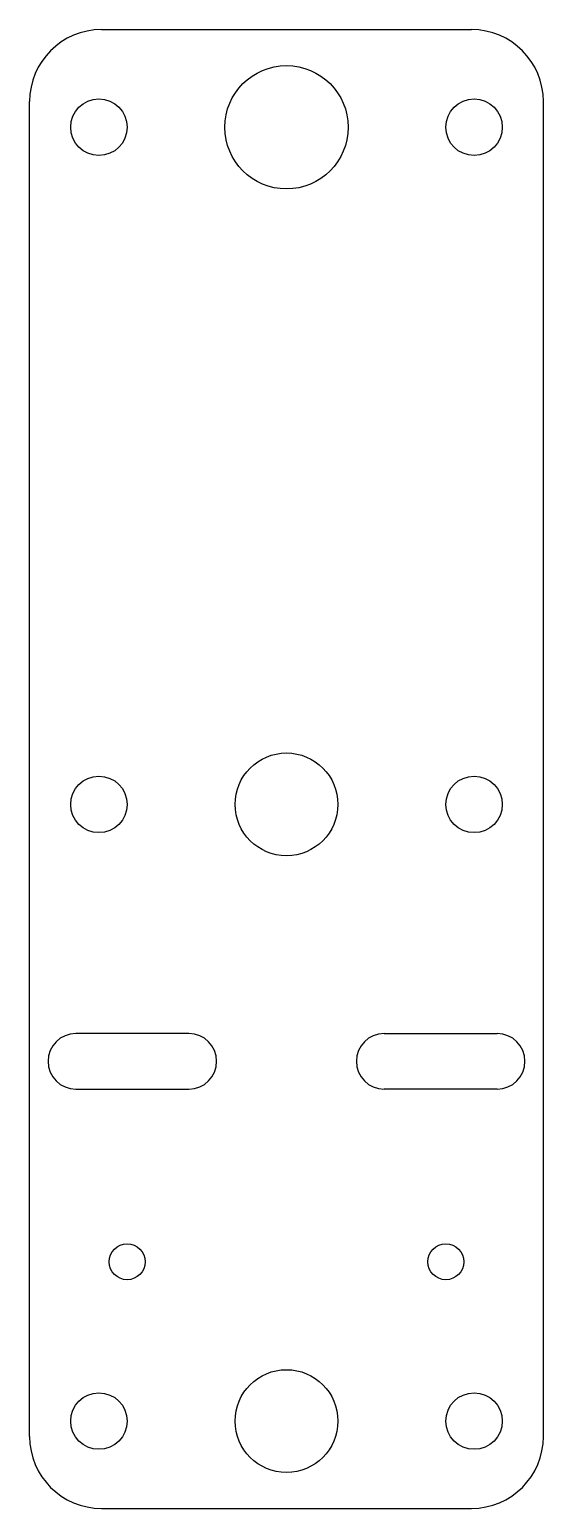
# Model space of a CAD drawing. Header units: millimetres. Extents: x -25 to 25, y 0 to 144.
import ezdxf

# ---------------------------------------------------------------- set-up
doc = ezdxf.new("R2010")
doc.units = ezdxf.units.MM

msp = doc.modelspace()

# ---------------------------------------------------------------- linework, layer by layer
at = {"color": 7, "linetype": 'Continuous', "lineweight": 25}
for p, q in [((-18, 143.88), (18, 143.88)), ((-25, 7), (-25, 136.88)), ((25, 7), (25, 136.88)), ((-9.5, 46.2), (-20.5, 46.2)), ((9.5, 46.2), (20.5, 46.2)), ((-20.5, 40.8), (-9.5, 40.8)), ((20.5, 40.8), (9.5, 40.8)), ((-18, 0), (18, 0))]:
    msp.add_line(p, q, dxfattribs=at)
for centre, radius in [((0, 134.38), 6), ((-18.25, 134.38), 2.75), ((18.25, 134.38), 2.75), ((0, 68.5), 5), ((-18.25, 68.5), 2.75), ((18.25, 68.5), 2.75), ((-15.5, 24), 1.75), ((15.5, 24), 1.75), ((0, 8.5), 5), ((-18.25, 8.5), 2.75), ((18.25, 8.5), 2.75)]:
    msp.add_circle(centre, radius, dxfattribs=at)
for centre, radius, start, end in [((18, 136.88), 7, 0, 90), ((-18, 136.88), 7, 90, 180), ((-20.5, 43.5), 2.7, 90, 270), ((-9.5, 43.5), 2.7, 270, 90), ((9.5, 43.5), 2.7, 90, 270), ((20.5, 43.5), 2.7, 270, 90), ((-18, 7), 7, 180, 270), ((18, 7), 7, 270, 0)]:
    msp.add_arc(centre, radius, start, end, dxfattribs=at)

doc.saveas('drawing.dxf')
